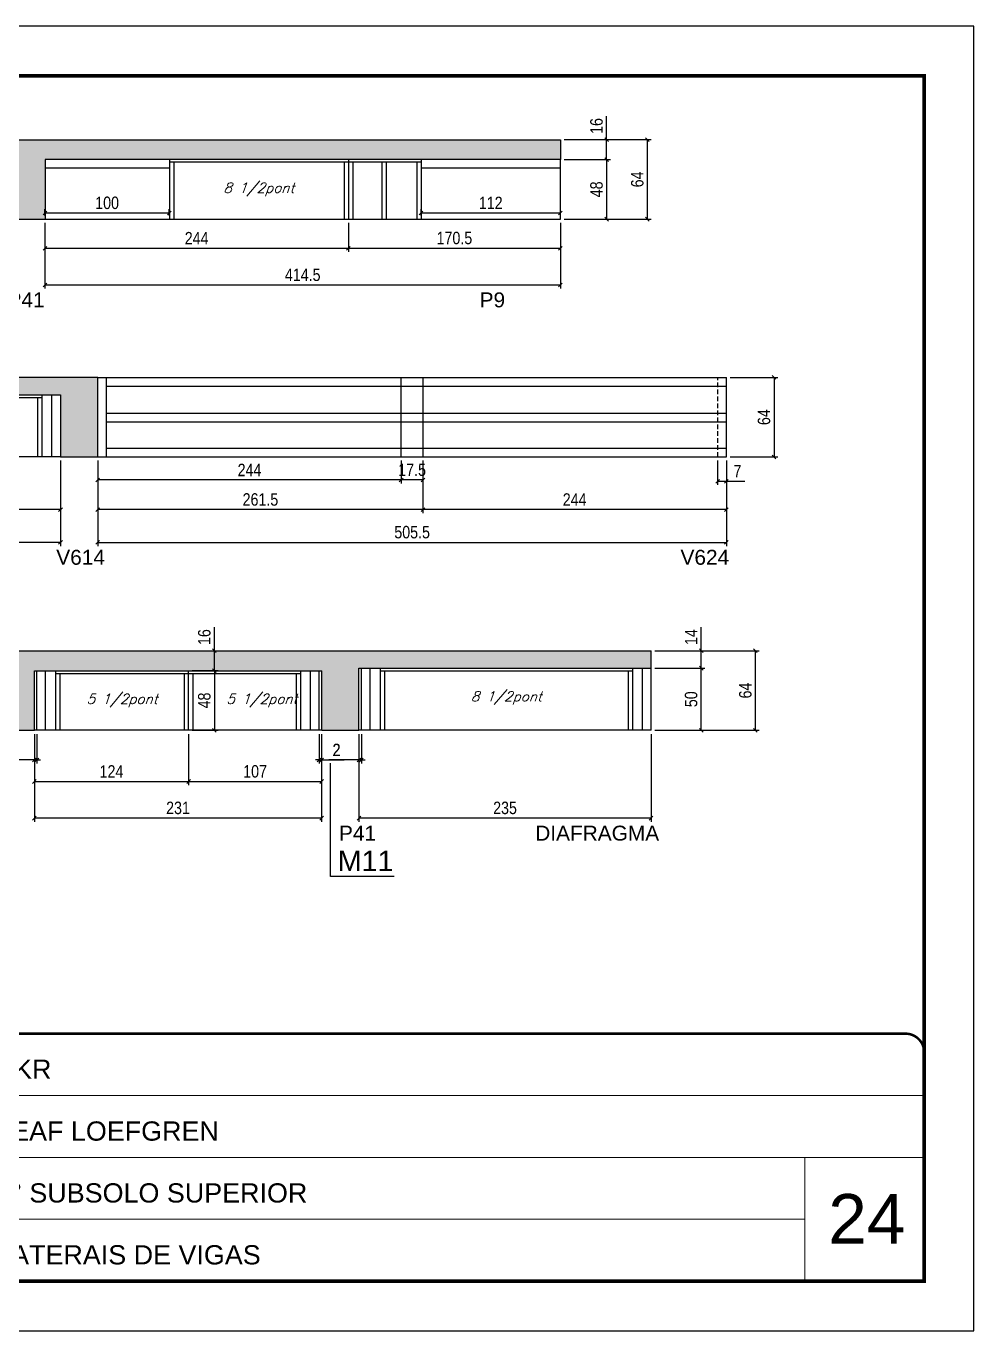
# Model space of a CAD drawing. Extents: x 3309 to 9590, y -2522 to 14608.
# Drawn here: x 8801 to 9563, y 7815 to 8865 of the extents above; entities that cross this region are included whole.
import ezdxf

# ---------------------------------------------------------------- set-up
doc = ezdxf.new("R2010")
doc.units = 0
for name, pattern in [('CONTINUO', [0]), ('DASHED', [0.75, 0.5, -0.25]), ('HIDDEN', [0.375, 0.25, -0.125])]:
    doc.linetypes.add(name, pattern=pattern)
for name, color, linetype in [('5', 5, 'Continuous'), ('COTA', 241, 'Continuous'), ('NOMENCLATURA', 7, 'Continuous'), ('Painéis', 200, 'Continuous'), ('SARR_2.2x7', 40, 'Continuous'), ('SARR_3.5x7', 81, 'Continuous'), ('texto', 7, 'Continuous')]:
    doc.layers.add(name, color=color, linetype=linetype)
for name, color, linetype, lineweight in [('CARIMBO', 255, 'Continuous', 9), ('Folhas', 255, 'Continuous', 9), ('SARRAFO DE PRESSAO', 251, 'DASHED', 9)]:
    doc.layers.add(name, color=color, linetype=linetype, lineweight=lineweight)
doc.layers.add('Laje_Perimetro', color=7, linetype='Continuous', plot=False)
doc.styles.add('ARIAL', font='arial.ttf')
doc.styles.add('COTA TECNICA', font='techl___.ttf', dxfattribs={"height": 10})
doc.styles.add('Romans', font='romans.shx')
doc.styles.get("Standard").update_dxf_attribs({"font": 'arial.ttf'})
doc.styles.add('Tecnologia', font='')
doc.styles.get('Tecnologia').set_extended_font_data('Forgotten Futurist')
doc.dimstyles.new('PAINEL', dxfattribs={"dimtxt": 10, "dimasz": 3, "dimexe": 3, "dimexo": 3, "dimgap": 3, "dimtad": 1, "dimdec": 1, "dimzin": 12, "dimdsep": 46, "dimtxsty": 'COTA TECNICA', "dimblk1": 'OBLIQUE', "dimblk2": 'OBLIQUE', "dimsah": 1, "dimcen": 0.9, "dimclrd": 4, "dimclre": 4, "dimclrt": 240, "dimadec": 1, "dimazin": 3, "dimtfac": 1, "dimtdec": 1, "dimtmove": 0, "dimatfit": 3, "dimfxl": 1, "dimtolj": 1, "dimtzin": 12, "dimarcsym": 0})

# ---------------------------------------------------------------- blocks, each defined once
blk = doc.blocks.new('9999999999')
at = {"color": 30, "linetype": 'CONTINUO'}
for p, q in [((98564.6, 34230.2), (98564.6, 34429.4)), ((98564.6, 34379.6), (99584, 34379.6)), ((98564.6, 34329.8), (99488, 34329.8)), ((99584, 34329.8), (99488, 34329.8)), ((99488, 34329.8), (99488, 34230.2)), ((98564.6, 34280), (99488, 34280))]:
    blk.add_line(p, q, dxfattribs=at)
at = {"color": 30, "linetype": 'CONTINUO', "const_width": 2}
blk.add_lwpolyline([(99584, 34230.2), (99584, 34414.4, 0.414214), (99569, 34429.4), (98229, 34429.4, 0.414214), (98214, 34414.4), (98214, 34245.2, 0.414214), (98229, 34230.2), (99584, 34230.2)], format="xyb", dxfattribs=at)
at = {"layer": 'Folhas'}
blk.add_lwpolyline([(98139, 34190.2), (99624, 34190.2), (99624, 35240.2), (98139, 35240.2)], close=True, dxfattribs=at)
at = {"layer": 'Folhas', "color": 30, "const_width": 3}
blk.add_lwpolyline([(98214, 34230.2), (99584, 34230.2), (99584, 35200.2), (98214, 35200.2)], close=True, dxfattribs=at)
at = {"color": 7, "linetype": 'Continuous', "ltscale": 5, "style": 'ARIAL'}
for s, height, p in [('SKR', 15.48, (98837.7, 34393.1)), ('LEAF LOEFGREN', 15.483, (98837.7, 34343.3)), ('1° SUBSOLO SUPERIOR', 15.483, (98837.7, 34293.5)), ('NOVA SISTEMAS CONSTRUTIVOS', 11.059, (98263.2, 34267.2)), ('LATERAIS DE VIGAS', 15.483, (98837.7, 34243.7))]:
    blk.add_text(s, height=height, dxfattribs=at).set_placement(p)
at = {"layer": 'Folhas', "color": 7, "style": 'Tecnologia', "width": 1.5}
for s, p in [('CLIENTE:', (98573.7, 34397.2)), ('OBRA:', (98573.7, 34347.3)), ('PAVIMENTO:', (98573.7, 34297.5)), ('PROJETO:', (98573.7, 34247.7))]:
    blk.add_text(s, height=14, dxfattribs=at).set_placement(p)
blk = doc.blocks.new('_Oblique')
at = {"color": 0, "linetype": 'ByBlock', "lineweight": -2}
blk.add_line((-0.5, -0.5), (0.5, 0.5), dxfattribs=at)
blk = doc.blocks.new('*D694')
at = {"layer": 'COTA', "color": 4, "lineweight": -2, "transparency": 16777216}
for p, q in [((8815.8, 8706.6), (8815.8, 8653.7)), ((9230.3, 8706.6), (9230.3, 8653.7)), ((8815.8, 8656.7), (9230.3, 8656.7))]:
    blk.add_line(p, q, dxfattribs=at)
at = {"layer": 'Defpoints', "color": 0, "transparency": 16777216}
for p in [(8815.8, 8709.6, 0), (9230.3, 8709.6, 0), (9230.3, 8656.7)]:
    blk.add_point(p, dxfattribs=at)
at = {"layer": 'COTA', "color": 4, "lineweight": -2, "transparency": 16777216, "xscale": 3, "yscale": 3, "zscale": 3, "rotation": 180}
blk.add_blockref('_Oblique', (8815.8, 8656.7), dxfattribs=at)
at = {"layer": 'COTA', "color": 4, "lineweight": -2, "transparency": 16777216, "xscale": 3, "yscale": 3, "zscale": 3}
blk.add_blockref('_Oblique', (9230.3, 8656.7), dxfattribs=at)
at = {"layer": 'COTA', "color": 240, "transparency": 16777216, "insert": (9023.1, 8664.8), "char_height": 10, "attachment_point": 5, "style": 'COTA TECNICA'}
blk.add_mtext('\\A1;414.5', dxfattribs=at)
blk = doc.blocks.new('*D691')
at = {"layer": 'COTA', "color": 4, "lineweight": -2, "transparency": 16777216}
for p, q in [((8815.8, 8706.6), (8815.8, 8683.2)), ((9059.8, 8706.6), (9059.8, 8683.2)), ((8815.8, 8686.2), (9059.8, 8686.2))]:
    blk.add_line(p, q, dxfattribs=at)
at = {"layer": 'Defpoints', "color": 0, "transparency": 16777216}
for p in [(8815.8, 8709.6), (9059.8, 8709.6), (9059.8, 8686.2)]:
    blk.add_point(p, dxfattribs=at)
at = {"layer": 'COTA', "color": 4, "lineweight": -2, "transparency": 16777216, "xscale": 3, "yscale": 3, "zscale": 3, "rotation": 180}
blk.add_blockref('_Oblique', (8815.8, 8686.2), dxfattribs=at)
at = {"layer": 'COTA', "color": 4, "lineweight": -2, "transparency": 16777216, "xscale": 3, "yscale": 3, "zscale": 3}
blk.add_blockref('_Oblique', (9059.8, 8686.2), dxfattribs=at)
at = {"layer": 'COTA', "color": 240, "transparency": 16777216, "insert": (8937.8, 8694.3), "char_height": 10, "attachment_point": 5, "style": 'COTA TECNICA'}
blk.add_mtext('\\A1;244', dxfattribs=at)
blk = doc.blocks.new('*D692')
at = {"layer": 'COTA', "color": 4, "lineweight": -2, "transparency": 16777216}
for p, q in [((9059.8, 8706.6), (9059.8, 8683.2)), ((9230.3, 8706.6), (9230.3, 8683.2)), ((9059.8, 8686.2), (9230.3, 8686.2))]:
    blk.add_line(p, q, dxfattribs=at)
at = {"layer": 'Defpoints', "color": 0, "transparency": 16777216}
for p in [(9059.8, 8709.6), (9230.3, 8709.6), (9230.3, 8686.2)]:
    blk.add_point(p, dxfattribs=at)
at = {"layer": 'COTA', "color": 4, "lineweight": -2, "transparency": 16777216, "xscale": 3, "yscale": 3, "zscale": 3, "rotation": 180}
blk.add_blockref('_Oblique', (9059.8, 8686.2), dxfattribs=at)
at = {"layer": 'COTA', "color": 4, "lineweight": -2, "transparency": 16777216, "xscale": 3, "yscale": 3, "zscale": 3}
blk.add_blockref('_Oblique', (9230.3, 8686.2), dxfattribs=at)
at = {"layer": 'COTA', "color": 240, "transparency": 16777216, "insert": (9145.1, 8694.4), "char_height": 10, "attachment_point": 5, "style": 'COTA TECNICA'}
blk.add_mtext('\\A1;170.5', dxfattribs=at)
blk = doc.blocks.new('*D698')
at = {"layer": 'COTA', "color": 4, "lineweight": -2, "transparency": 16777216}
for p, q in [((8815.8, 8712.6), (8815.8, 8717.6)), ((8915.8, 8712.6), (8915.8, 8717.6)), ((8815.8, 8714.6), (8915.8, 8714.6))]:
    blk.add_line(p, q, dxfattribs=at)
at = {"layer": 'Defpoints', "color": 0, "transparency": 16777216}
for p in [(8815.8, 8709.6), (8915.8, 8714.6), (8915.8, 8709.6)]:
    blk.add_point(p, dxfattribs=at)
at = {"layer": 'COTA', "color": 4, "lineweight": -2, "transparency": 16777216, "xscale": 3, "yscale": 3, "zscale": 3, "rotation": 180}
blk.add_blockref('_Oblique', (8815.8, 8714.6), dxfattribs=at)
at = {"layer": 'COTA', "color": 4, "lineweight": -2, "transparency": 16777216, "xscale": 3, "yscale": 3, "zscale": 3}
blk.add_blockref('_Oblique', (8915.8, 8714.6), dxfattribs=at)
at = {"layer": 'COTA', "color": 240, "transparency": 16777216, "insert": (8865.8, 8722.7), "char_height": 10, "attachment_point": 5, "style": 'COTA TECNICA'}
blk.add_mtext('\\A1;100', dxfattribs=at)
blk = doc.blocks.new('*D699')
at = {"layer": 'COTA', "color": 4, "lineweight": -2, "transparency": 16777216}
for p, q in [((9118.3, 8712.6), (9118.3, 8717.6)), ((9230.3, 8712.6), (9230.3, 8717.6)), ((9118.3, 8714.6), (9230.3, 8714.6))]:
    blk.add_line(p, q, dxfattribs=at)
at = {"layer": 'Defpoints', "color": 0, "transparency": 16777216}
for p in [(9118.3, 8709.6), (9230.3, 8714.6), (9230.3, 8709.6)]:
    blk.add_point(p, dxfattribs=at)
at = {"layer": 'COTA', "color": 4, "lineweight": -2, "transparency": 16777216, "xscale": 3, "yscale": 3, "zscale": 3, "rotation": 180}
blk.add_blockref('_Oblique', (9118.3, 8714.6), dxfattribs=at)
at = {"layer": 'COTA', "color": 4, "lineweight": -2, "transparency": 16777216, "xscale": 3, "yscale": 3, "zscale": 3}
blk.add_blockref('_Oblique', (9230.3, 8714.6), dxfattribs=at)
at = {"layer": 'COTA', "color": 240, "transparency": 16777216, "insert": (9174.3, 8722.7), "char_height": 10, "attachment_point": 5, "style": 'COTA TECNICA'}
blk.add_mtext('\\A1;112', dxfattribs=at)
blk = doc.blocks.new('*D700')
at = {"layer": 'COTA', "color": 4, "lineweight": -2, "transparency": 16777216}
for p, q in [((9233.3, 8757.6), (9270.5, 8757.6)), ((9267.5, 8757.6), (9267.5, 8709.6)), ((9233.3, 8709.6), (9270.5, 8709.6))]:
    blk.add_line(p, q, dxfattribs=at)
at = {"layer": 'Defpoints', "color": 0, "transparency": 16777216}
for p in [(9230.3, 8757.6), (9230.3, 8709.6), (9267.5, 8709.6)]:
    blk.add_point(p, dxfattribs=at)
at = {"layer": 'COTA', "color": 4, "lineweight": -2, "transparency": 16777216, "xscale": 3, "yscale": 3, "zscale": 3}
for p, rotation in [((9267.5, 8757.6), 90), ((9267.5, 8709.6), 270)]:
    blk.add_blockref('_Oblique', p, dxfattribs=dict(at, rotation=rotation))
at = {"layer": 'COTA', "color": 240, "transparency": 16777216, "insert": (9259.4, 8733.6), "char_height": 10, "attachment_point": 5, "rotation": 90, "style": 'COTA TECNICA'}
blk.add_mtext('\\A1;48', dxfattribs=at)
blk = doc.blocks.new('*D701')
at = {"layer": 'COTA', "color": 4, "lineweight": -2, "transparency": 16777216}
for p, q in [((9267.5, 8773.6), (9267.5, 8792.6)), ((9233.3, 8773.6), (9270.5, 8773.6)), ((9267.5, 8757.6), (9267.5, 8773.6)), ((9233.3, 8757.6), (9270.5, 8757.6))]:
    blk.add_line(p, q, dxfattribs=at)
at = {"layer": 'Defpoints', "color": 0, "transparency": 16777216}
for p in [(9230.3, 8773.6), (9267.5, 8773.6), (9230.3, 8757.6)]:
    blk.add_point(p, dxfattribs=at)
at = {"layer": 'COTA', "color": 4, "lineweight": -2, "transparency": 16777216, "xscale": 3, "yscale": 3, "zscale": 3}
for p, rotation in [((9267.5, 8773.6), 90), ((9267.5, 8757.6), 270)]:
    blk.add_blockref('_Oblique', p, dxfattribs=dict(at, rotation=rotation))
at = {"layer": 'COTA', "color": 240, "transparency": 16777216, "insert": (9259.4, 8784.6), "char_height": 10, "attachment_point": 5, "rotation": 90, "style": 'COTA TECNICA'}
blk.add_mtext('\\A1;16', dxfattribs=at)
blk = doc.blocks.new('*D702')
at = {"layer": 'COTA', "color": 4, "lineweight": -2, "transparency": 16777216}
for p, q in [((9233.3, 8773.6), (9303.3, 8773.6)), ((9300.3, 8709.6), (9300.3, 8773.6)), ((9233.3, 8709.6), (9303.3, 8709.6))]:
    blk.add_line(p, q, dxfattribs=at)
at = {"layer": 'Defpoints', "color": 0, "transparency": 16777216}
for p in [(9230.3, 8773.6), (9300.3, 8773.6), (9230.3, 8709.6)]:
    blk.add_point(p, dxfattribs=at)
at = {"layer": 'COTA', "color": 4, "lineweight": -2, "transparency": 16777216, "xscale": 3, "yscale": 3, "zscale": 3}
for p, rotation in [((9300.3, 8773.6), 90), ((9300.3, 8709.6), 270)]:
    blk.add_blockref('_Oblique', p, dxfattribs=dict(at, rotation=rotation))
at = {"layer": 'COTA', "color": 240, "transparency": 16777216, "insert": (9292.2, 8741.6), "char_height": 10, "attachment_point": 5, "rotation": 90, "style": 'COTA TECNICA'}
blk.add_mtext('\\A1;64', dxfattribs=at)
blk = doc.blocks.new('*D704')
at = {"layer": 'COTA', "color": 4, "lineweight": -2, "transparency": 16777216}
for p, q in [((8465.3, 8515.3), (8465.3, 8446.5)), ((8828.3, 8515.3), (8828.3, 8446.5)), ((8828.3, 8449.5), (8465.3, 8449.5))]:
    blk.add_line(p, q, dxfattribs=at)
at = {"layer": 'Defpoints', "color": 0, "transparency": 16777216}
for p in [(8465.3, 8518.3, 0), (8828.3, 8518.3, 0), (8465.3, 8449.5)]:
    blk.add_point(p, dxfattribs=at)
at = {"layer": 'COTA', "color": 4, "lineweight": -2, "transparency": 16777216, "xscale": 3, "yscale": 3, "zscale": 3, "rotation": 180}
blk.add_blockref('_Oblique', (8465.3, 8449.5), dxfattribs=at)
at = {"layer": 'COTA', "color": 4, "lineweight": -2, "transparency": 16777216, "xscale": 3, "yscale": 3, "zscale": 3}
blk.add_blockref('_Oblique', (8828.3, 8449.5), dxfattribs=at)
at = {"layer": 'COTA', "color": 240, "transparency": 16777216, "insert": (8646.8, 8457.8), "char_height": 10, "attachment_point": 5, "style": 'COTA TECNICA'}
blk.add_mtext('\\A1;363', dxfattribs=at)
blk = doc.blocks.new('*D705')
at = {"layer": 'COTA', "color": 4, "lineweight": -2, "transparency": 16777216}
for p, q in [((8709.3, 8515.3), (8709.3, 8472.9)), ((8828.3, 8515.3), (8828.3, 8472.9)), ((8828.3, 8475.9), (8709.3, 8475.9))]:
    blk.add_line(p, q, dxfattribs=at)
at = {"layer": 'Defpoints', "color": 0, "transparency": 16777216}
for p in [(8709.3, 8518.3), (8828.3, 8518.3), (8709.3, 8475.9)]:
    blk.add_point(p, dxfattribs=at)
at = {"layer": 'COTA', "color": 4, "lineweight": -2, "transparency": 16777216, "xscale": 3, "yscale": 3, "zscale": 3, "rotation": 180}
blk.add_blockref('_Oblique', (8709.3, 8475.9), dxfattribs=at)
at = {"layer": 'COTA', "color": 4, "lineweight": -2, "transparency": 16777216, "xscale": 3, "yscale": 3, "zscale": 3}
blk.add_blockref('_Oblique', (8828.3, 8475.9), dxfattribs=at)
at = {"layer": 'COTA', "color": 240, "transparency": 16777216, "insert": (8768.8, 8484), "char_height": 10, "attachment_point": 5, "style": 'COTA TECNICA'}
blk.add_mtext('\\A1;119', dxfattribs=at)
blk = doc.blocks.new('*D707')
at = {"layer": 'COTA', "color": 4, "linetype": 'ByBlock', "lineweight": -2, "transparency": 16777216}
for p, q in [((8858.3, 8515.3), (8858.3, 8446.5)), ((9363.8, 8515.3), (9363.8, 8446.5)), ((8858.3, 8449.5), (9363.8, 8449.5))]:
    blk.add_line(p, q, dxfattribs=at)
at = {"layer": 'Defpoints', "color": 0, "linetype": 'ByBlock', "transparency": 16777216}
for p in [(8858.3, 8518.3), (9363.8, 8518.3), (9363.8, 8449.5)]:
    blk.add_point(p, dxfattribs=at)
at = {"layer": 'COTA', "color": 4, "linetype": 'ByBlock', "lineweight": -2, "transparency": 16777216, "xscale": 3, "yscale": 3, "zscale": 3, "rotation": 180}
blk.add_blockref('_Oblique', (8858.3, 8449.5), dxfattribs=at)
at = {"layer": 'COTA', "color": 4, "linetype": 'ByBlock', "lineweight": -2, "transparency": 16777216, "xscale": 3, "yscale": 3, "zscale": 3}
blk.add_blockref('_Oblique', (9363.8, 8449.5), dxfattribs=at)
at = {"layer": 'COTA', "color": 240, "linetype": 'ByBlock', "transparency": 16777216, "insert": (9111.1, 8457.7), "char_height": 10, "attachment_point": 5, "style": 'COTA TECNICA'}
blk.add_mtext('\\A1;505.5', dxfattribs=at)
blk = doc.blocks.new('*D708')
at = {"layer": 'COTA', "color": 4, "lineweight": -2, "transparency": 16777216}
for p, q in [((9119.8, 8515.3), (9119.8, 8472.9)), ((9363.8, 8515.3), (9363.8, 8472.9)), ((9363.8, 8475.9), (9119.8, 8475.9))]:
    blk.add_line(p, q, dxfattribs=at)
at = {"layer": 'Defpoints', "color": 0, "transparency": 16777216}
for p in [(9119.8, 8518.3, 0), (9363.8, 8518.3, 0), (9119.8, 8475.9)]:
    blk.add_point(p, dxfattribs=at)
at = {"layer": 'COTA', "color": 4, "lineweight": -2, "transparency": 16777216, "xscale": 3, "yscale": 3, "zscale": 3, "rotation": 180}
blk.add_blockref('_Oblique', (9119.8, 8475.9), dxfattribs=at)
at = {"layer": 'COTA', "color": 4, "lineweight": -2, "transparency": 16777216, "xscale": 3, "yscale": 3, "zscale": 3}
blk.add_blockref('_Oblique', (9363.8, 8475.9), dxfattribs=at)
at = {"layer": 'COTA', "color": 240, "transparency": 16777216, "insert": (9241.8, 8484), "char_height": 10, "attachment_point": 5, "style": 'COTA TECNICA'}
blk.add_mtext('\\A1;244', dxfattribs=at)
blk = doc.blocks.new('*D709')
at = {"layer": 'COTA', "color": 4, "lineweight": -2, "transparency": 16777216}
for p, q in [((8858.3, 8515.3), (8858.3, 8472.9)), ((9119.8, 8515.3), (9119.8, 8472.9)), ((9119.8, 8475.9), (8858.3, 8475.9))]:
    blk.add_line(p, q, dxfattribs=at)
at = {"layer": 'Defpoints', "color": 0, "transparency": 16777216}
for p in [(8858.3, 8518.3, 0), (9119.8, 8518.3, 0), (8858.3, 8475.9)]:
    blk.add_point(p, dxfattribs=at)
at = {"layer": 'COTA', "color": 4, "lineweight": -2, "transparency": 16777216, "xscale": 3, "yscale": 3, "zscale": 3, "rotation": 180}
blk.add_blockref('_Oblique', (8858.3, 8475.9), dxfattribs=at)
at = {"layer": 'COTA', "color": 4, "lineweight": -2, "transparency": 16777216, "xscale": 3, "yscale": 3, "zscale": 3}
blk.add_blockref('_Oblique', (9119.8, 8475.9), dxfattribs=at)
at = {"layer": 'COTA', "color": 240, "transparency": 16777216, "insert": (8989.1, 8484), "char_height": 10, "attachment_point": 5, "style": 'COTA TECNICA'}
blk.add_mtext('\\A1;261.5', dxfattribs=at)
blk = doc.blocks.new('*D710')
at = {"layer": 'COTA', "color": 4, "lineweight": -2, "transparency": 16777216}
for p, q in [((9356.8, 8515.3), (9356.8, 8495.7)), ((9363.8, 8515.3), (9363.8, 8495.7)), ((9356.8, 8498.7), (9363.8, 8498.7)), ((9363.8, 8498.7), (9378.6, 8498.7))]:
    blk.add_line(p, q, dxfattribs=at)
at = {"layer": 'Defpoints', "color": 0, "transparency": 16777216}
for p in [(9356.8, 8518.3, 0), (9363.8, 8518.3, 0), (9363.8, 8498.7)]:
    blk.add_point(p, dxfattribs=at)
at = {"layer": 'COTA', "color": 4, "lineweight": -2, "transparency": 16777216, "xscale": 3, "yscale": 3, "zscale": 3, "rotation": 180}
blk.add_blockref('_Oblique', (9356.8, 8498.7), dxfattribs=at)
at = {"layer": 'COTA', "color": 4, "lineweight": -2, "transparency": 16777216, "xscale": 3, "yscale": 3, "zscale": 3}
blk.add_blockref('_Oblique', (9363.8, 8498.7), dxfattribs=at)
at = {"layer": 'COTA', "color": 240, "transparency": 16777216, "insert": (9372.7, 8506.8), "char_height": 10, "attachment_point": 5, "style": 'COTA TECNICA'}
blk.add_mtext('\\A1;7', dxfattribs=at)
blk = doc.blocks.new('*D711')
at = {"layer": 'COTA', "color": 4, "lineweight": -2, "transparency": 16777216}
for p, q in [((9102.3, 8515.3), (9102.3, 8496.8)), ((9119.8, 8515.3), (9119.8, 8496.8)), ((9119.8, 8499.8), (9102.3, 8499.8))]:
    blk.add_line(p, q, dxfattribs=at)
at = {"layer": 'Defpoints', "color": 0, "transparency": 16777216}
for p in [(9102.3, 8518.3, 0), (9119.8, 8518.3, 0), (9102.3, 8499.8)]:
    blk.add_point(p, dxfattribs=at)
at = {"layer": 'COTA', "color": 4, "lineweight": -2, "transparency": 16777216, "xscale": 3, "yscale": 3, "zscale": 3, "rotation": 180}
blk.add_blockref('_Oblique', (9102.3, 8499.8), dxfattribs=at)
at = {"layer": 'COTA', "color": 4, "lineweight": -2, "transparency": 16777216, "xscale": 3, "yscale": 3, "zscale": 3}
blk.add_blockref('_Oblique', (9119.8, 8499.8), dxfattribs=at)
at = {"layer": 'COTA', "color": 240, "transparency": 16777216, "insert": (9111.1, 8507.9), "char_height": 10, "attachment_point": 5, "style": 'COTA TECNICA'}
blk.add_mtext('\\A1;17.5', dxfattribs=at)
blk = doc.blocks.new('*D712')
at = {"layer": 'COTA', "color": 4, "lineweight": -2, "transparency": 16777216}
for p, q in [((8858.3, 8515.3), (8858.3, 8496.8)), ((9102.3, 8515.3), (9102.3, 8496.8)), ((9102.3, 8499.8), (8858.3, 8499.8))]:
    blk.add_line(p, q, dxfattribs=at)
at = {"layer": 'Defpoints', "color": 0, "transparency": 16777216}
for p in [(8858.3, 8518.3, 0), (9102.3, 8518.3, 0), (8858.3, 8499.8)]:
    blk.add_point(p, dxfattribs=at)
at = {"layer": 'COTA', "color": 4, "lineweight": -2, "transparency": 16777216, "xscale": 3, "yscale": 3, "zscale": 3, "rotation": 180}
blk.add_blockref('_Oblique', (8858.3, 8499.8), dxfattribs=at)
at = {"layer": 'COTA', "color": 4, "lineweight": -2, "transparency": 16777216, "xscale": 3, "yscale": 3, "zscale": 3}
blk.add_blockref('_Oblique', (9102.3, 8499.8), dxfattribs=at)
at = {"layer": 'COTA', "color": 240, "transparency": 16777216, "insert": (8980.3, 8507.8), "char_height": 10, "attachment_point": 5, "style": 'COTA TECNICA'}
blk.add_mtext('\\A1;244', dxfattribs=at)
blk = doc.blocks.new('*D715')
at = {"layer": 'COTA', "color": 4, "lineweight": -2, "transparency": 16777216}
for p, q in [((9366.8, 8582.3), (9405.2, 8582.3)), ((9402.2, 8582.3), (9402.2, 8518.3)), ((9366.8, 8518.3), (9405.2, 8518.3))]:
    blk.add_line(p, q, dxfattribs=at)
at = {"layer": 'Defpoints', "color": 0, "transparency": 16777216}
for p in [(9363.8, 8582.3), (9363.8, 8518.3), (9402.2, 8518.3)]:
    blk.add_point(p, dxfattribs=at)
at = {"layer": 'COTA', "color": 4, "lineweight": -2, "transparency": 16777216, "xscale": 3, "yscale": 3, "zscale": 3}
for p, rotation in [((9402.2, 8582.3), 90), ((9402.2, 8518.3), 270)]:
    blk.add_blockref('_Oblique', p, dxfattribs=dict(at, rotation=rotation))
at = {"layer": 'COTA', "color": 240, "transparency": 16777216, "insert": (9394.1, 8550.3), "char_height": 10, "attachment_point": 5, "rotation": 90, "style": 'COTA TECNICA'}
blk.add_mtext('\\A1;64', dxfattribs=at)
blk = doc.blocks.new('*D720')
at = {"layer": 'COTA', "color": 4, "lineweight": -2, "transparency": 16777216}
for p, q in [((8807.3, 8295.3), (8807.3, 8224.6)), ((9038.3, 8295.3), (9038.3, 8224.6)), ((9038.3, 8227.6), (8807.3, 8227.6))]:
    blk.add_line(p, q, dxfattribs=at)
at = {"layer": 'Defpoints', "color": 0, "transparency": 16777216}
for p in [(8807.3, 8298.3), (9038.3, 8298.3), (8807.3, 8227.6)]:
    blk.add_point(p, dxfattribs=at)
at = {"layer": 'COTA', "color": 4, "lineweight": -2, "transparency": 16777216, "xscale": 3, "yscale": 3, "zscale": 3, "rotation": 180}
blk.add_blockref('_Oblique', (8807.3, 8227.6), dxfattribs=at)
at = {"layer": 'COTA', "color": 4, "lineweight": -2, "transparency": 16777216, "xscale": 3, "yscale": 3, "zscale": 3}
blk.add_blockref('_Oblique', (9038.3, 8227.6), dxfattribs=at)
at = {"layer": 'COTA', "color": 240, "transparency": 16777216, "insert": (8922.8, 8235.8), "char_height": 10, "attachment_point": 5, "style": 'COTA TECNICA'}
blk.add_mtext('\\A1;231', dxfattribs=at)
blk = doc.blocks.new('*D721')
at = {"layer": 'COTA', "color": 4, "lineweight": -2, "transparency": 16777216}
for p, q in [((8807.3, 8295.3), (8807.3, 8271.5)), ((8809.3, 8295.3), (8809.3, 8271.5)), ((8807.3, 8274.5), (8783.2, 8274.5)), ((8809.3, 8274.5), (8807.3, 8274.5)), ((8809.3, 8274.5), (8812.3, 8274.5))]:
    blk.add_line(p, q, dxfattribs=at)
at = {"layer": 'Defpoints', "color": 0, "transparency": 16777216}
for p in [(8807.3, 8298.3), (8809.3, 8298.3), (8807.3, 8274.5)]:
    blk.add_point(p, dxfattribs=at)
at = {"layer": 'COTA', "color": 4, "lineweight": -2, "transparency": 16777216, "xscale": 3, "yscale": 3, "zscale": 3}
blk.add_blockref('_Oblique', (8807.3, 8274.5), dxfattribs=at)
at = {"layer": 'COTA', "color": 4, "lineweight": -2, "transparency": 16777216, "xscale": 3, "yscale": 3, "zscale": 3, "rotation": 180}
blk.add_blockref('_Oblique', (8809.3, 8274.5), dxfattribs=at)
at = {"layer": 'COTA', "color": 240, "transparency": 16777216, "insert": (8789.2, 8282.5), "char_height": 10, "attachment_point": 5, "style": 'COTA TECNICA'}
blk.add_mtext('\\A1;2', dxfattribs=at)
blk = doc.blocks.new('*D722')
at = {"layer": 'COTA', "color": 4, "lineweight": -2, "transparency": 16777216}
for p, q in [((8807.3, 8295.3), (8807.3, 8254.1)), ((8931.3, 8295.3), (8931.3, 8254.1)), ((8807.3, 8257.1), (8931.3, 8257.1))]:
    blk.add_line(p, q, dxfattribs=at)
at = {"layer": 'Defpoints', "color": 0, "transparency": 16777216}
for p in [(8807.3, 8298.3), (8931.3, 8298.3), (8931.3, 8257.1)]:
    blk.add_point(p, dxfattribs=at)
at = {"layer": 'COTA', "color": 4, "lineweight": -2, "transparency": 16777216, "xscale": 3, "yscale": 3, "zscale": 3, "rotation": 180}
blk.add_blockref('_Oblique', (8807.3, 8257.1), dxfattribs=at)
at = {"layer": 'COTA', "color": 4, "lineweight": -2, "transparency": 16777216, "xscale": 3, "yscale": 3, "zscale": 3}
blk.add_blockref('_Oblique', (8931.3, 8257.1), dxfattribs=at)
at = {"layer": 'COTA', "color": 240, "transparency": 16777216, "insert": (8869.3, 8265.2), "char_height": 10, "attachment_point": 5, "style": 'COTA TECNICA'}
blk.add_mtext('\\A1;124', dxfattribs=at)
blk = doc.blocks.new('*D723')
at = {"layer": 'COTA', "color": 4, "lineweight": -2, "transparency": 16777216}
for p, q in [((8931.3, 8295.3), (8931.3, 8254.1)), ((9038.3, 8295.3), (9038.3, 8254.1)), ((8931.3, 8257.1), (9038.3, 8257.1))]:
    blk.add_line(p, q, dxfattribs=at)
at = {"layer": 'Defpoints', "color": 0, "transparency": 16777216}
for p in [(8931.3, 8298.3), (9038.3, 8298.3), (9038.3, 8257.1)]:
    blk.add_point(p, dxfattribs=at)
at = {"layer": 'COTA', "color": 4, "lineweight": -2, "transparency": 16777216, "xscale": 3, "yscale": 3, "zscale": 3, "rotation": 180}
blk.add_blockref('_Oblique', (8931.3, 8257.1), dxfattribs=at)
at = {"layer": 'COTA', "color": 4, "lineweight": -2, "transparency": 16777216, "xscale": 3, "yscale": 3, "zscale": 3}
blk.add_blockref('_Oblique', (9038.3, 8257.1), dxfattribs=at)
at = {"layer": 'COTA', "color": 240, "transparency": 16777216, "insert": (8984.8, 8265.2), "char_height": 10, "attachment_point": 5, "style": 'COTA TECNICA'}
blk.add_mtext('\\A1;107', dxfattribs=at)
blk = doc.blocks.new('*D724')
at = {"layer": 'COTA', "color": 4, "lineweight": -2, "transparency": 16777216}
for p, q in [((9068.3, 8295.3), (9068.3, 8224.6)), ((9303.3, 8295.3), (9303.3, 8224.6)), ((9303.3, 8227.6), (9068.3, 8227.6))]:
    blk.add_line(p, q, dxfattribs=at)
at = {"layer": 'Defpoints', "color": 0, "transparency": 16777216}
for p in [(9068.3, 8298.3), (9303.3, 8298.3), (9068.3, 8227.6)]:
    blk.add_point(p, dxfattribs=at)
at = {"layer": 'COTA', "color": 4, "lineweight": -2, "transparency": 16777216, "xscale": 3, "yscale": 3, "zscale": 3, "rotation": 180}
blk.add_blockref('_Oblique', (9068.3, 8227.6), dxfattribs=at)
at = {"layer": 'COTA', "color": 4, "lineweight": -2, "transparency": 16777216, "xscale": 3, "yscale": 3, "zscale": 3}
blk.add_blockref('_Oblique', (9303.3, 8227.6), dxfattribs=at)
at = {"layer": 'COTA', "color": 240, "transparency": 16777216, "insert": (9185.8, 8235.8), "char_height": 10, "attachment_point": 5, "style": 'COTA TECNICA'}
blk.add_mtext('\\A1;235', dxfattribs=at)
blk = doc.blocks.new('*D725')
at = {"layer": 'COTA', "color": 4, "lineweight": -2, "transparency": 16777216}
for p, q in [((9036.3, 8295.3), (9036.3, 8271.5)), ((9038.3, 8295.3), (9038.3, 8271.5)), ((9036.3, 8274.5), (9033.3, 8274.5)), ((9036.3, 8274.5), (9038.3, 8274.5)), ((9038.3, 8274.5), (9056.5, 8274.5))]:
    blk.add_line(p, q, dxfattribs=at)
at = {"layer": 'Defpoints', "color": 0, "transparency": 16777216}
for p in [(9036.3, 8298.3), (9038.3, 8298.3), (9038.3, 8274.5)]:
    blk.add_point(p, dxfattribs=at)
at = {"layer": 'COTA', "color": 4, "lineweight": -2, "transparency": 16777216, "xscale": 3, "yscale": 3, "zscale": 3}
blk.add_blockref('_Oblique', (9036.3, 8274.5), dxfattribs=at)
at = {"layer": 'COTA', "color": 4, "lineweight": -2, "transparency": 16777216, "xscale": 3, "yscale": 3, "zscale": 3, "rotation": 180}
blk.add_blockref('_Oblique', (9038.3, 8274.5), dxfattribs=at)
at = {"layer": 'COTA', "color": 240, "transparency": 16777216, "insert": (9050.4, 8282.5), "char_height": 10, "attachment_point": 5, "style": 'COTA TECNICA'}
blk.add_mtext('\\A1;2', dxfattribs=at)
blk = doc.blocks.new('*D726')
at = {"layer": 'COTA', "color": 4, "lineweight": -2, "transparency": 16777216}
for p, q in [((9068.3, 8295.3), (9068.3, 8271.5)), ((9070.3, 8295.3), (9070.3, 8271.5)), ((9068.3, 8274.5), (9044.2, 8274.5)), ((9070.3, 8274.5), (9068.3, 8274.5)), ((9070.3, 8274.5), (9073.3, 8274.5))]:
    blk.add_line(p, q, dxfattribs=at)
at = {"layer": 'Defpoints', "color": 0, "transparency": 16777216}
for p in [(9068.3, 8298.3), (9070.3, 8298.3), (9068.3, 8274.5)]:
    blk.add_point(p, dxfattribs=at)
at = {"layer": 'COTA', "color": 4, "lineweight": -2, "transparency": 16777216, "xscale": 3, "yscale": 3, "zscale": 3}
blk.add_blockref('_Oblique', (9068.3, 8274.5), dxfattribs=at)
at = {"layer": 'COTA', "color": 4, "lineweight": -2, "transparency": 16777216, "xscale": 3, "yscale": 3, "zscale": 3, "rotation": 180}
blk.add_blockref('_Oblique', (9070.3, 8274.5), dxfattribs=at)
at = {"layer": 'COTA', "color": 240, "transparency": 16777216, "insert": (9050.2, 8282.5), "char_height": 10, "attachment_point": 5, "style": 'COTA TECNICA'}
blk.add_mtext('\\A1;2', dxfattribs=at)
blk = doc.blocks.new('*D727')
at = {"layer": 'COTA', "color": 4, "lineweight": -2, "transparency": 16777216}
for p, q in [((9306.3, 8348.3), (9346.6, 8348.3)), ((9343.6, 8298.3), (9343.6, 8348.3)), ((9306.3, 8298.3), (9346.6, 8298.3))]:
    blk.add_line(p, q, dxfattribs=at)
at = {"layer": 'Defpoints', "color": 0, "transparency": 16777216}
for p in [(9303.3, 8348.3), (9343.6, 8348.3), (9303.3, 8298.3)]:
    blk.add_point(p, dxfattribs=at)
at = {"layer": 'COTA', "color": 4, "lineweight": -2, "transparency": 16777216, "xscale": 3, "yscale": 3, "zscale": 3}
for p, rotation in [((9343.6, 8348.3), 90), ((9343.6, 8298.3), 270)]:
    blk.add_blockref('_Oblique', p, dxfattribs=dict(at, rotation=rotation))
at = {"layer": 'COTA', "color": 240, "transparency": 16777216, "insert": (9335.5, 8323.3), "char_height": 10, "attachment_point": 5, "rotation": 90, "style": 'COTA TECNICA'}
blk.add_mtext('\\A1;50', dxfattribs=at)
blk = doc.blocks.new('*D728')
at = {"layer": 'COTA', "color": 4, "lineweight": -2, "transparency": 16777216}
for p, q in [((9343.6, 8362.3), (9343.6, 8381.4)), ((9306.3, 8362.3), (9346.6, 8362.3)), ((9343.6, 8348.3), (9343.6, 8362.3)), ((9306.3, 8348.3), (9346.6, 8348.3))]:
    blk.add_line(p, q, dxfattribs=at)
at = {"layer": 'Defpoints', "color": 0, "transparency": 16777216}
for p in [(9303.3, 8362.3), (9343.6, 8362.3), (9303.3, 8348.3)]:
    blk.add_point(p, dxfattribs=at)
at = {"layer": 'COTA', "color": 4, "lineweight": -2, "transparency": 16777216, "xscale": 3, "yscale": 3, "zscale": 3}
for p, rotation in [((9343.6, 8362.3), 90), ((9343.6, 8348.3), 270)]:
    blk.add_blockref('_Oblique', p, dxfattribs=dict(at, rotation=rotation))
at = {"layer": 'COTA', "color": 240, "transparency": 16777216, "insert": (9335.5, 8373.3), "char_height": 10, "attachment_point": 5, "rotation": 90, "style": 'COTA TECNICA'}
blk.add_mtext('\\A1;14', dxfattribs=at)
blk = doc.blocks.new('*D729')
at = {"layer": 'COTA', "color": 4, "lineweight": -2, "transparency": 16777216}
for p, q in [((9306.3, 8362.3), (9390.2, 8362.3)), ((9387.2, 8298.3), (9387.2, 8362.3)), ((9306.3, 8298.3), (9390.2, 8298.3))]:
    blk.add_line(p, q, dxfattribs=at)
at = {"layer": 'Defpoints', "color": 0, "transparency": 16777216}
for p in [(9303.3, 8362.3), (9387.2, 8362.3), (9303.3, 8298.3)]:
    blk.add_point(p, dxfattribs=at)
at = {"layer": 'COTA', "color": 4, "lineweight": -2, "transparency": 16777216, "xscale": 3, "yscale": 3, "zscale": 3}
for p, rotation in [((9387.2, 8362.3), 90), ((9387.2, 8298.3), 270)]:
    blk.add_blockref('_Oblique', p, dxfattribs=dict(at, rotation=rotation))
at = {"layer": 'COTA', "color": 240, "transparency": 16777216, "insert": (9379.1, 8330.3), "char_height": 10, "attachment_point": 5, "rotation": 90, "style": 'COTA TECNICA'}
blk.add_mtext('\\A1;64', dxfattribs=at)
blk = doc.blocks.new('*D732')
at = {"layer": 'COTA', "color": 4, "lineweight": -2, "transparency": 16777216}
for p, q in [((8934.3, 8346.3), (8955.1, 8346.3)), ((8952.1, 8346.3), (8952.1, 8298.3)), ((8934.3, 8298.3), (8955.1, 8298.3))]:
    blk.add_line(p, q, dxfattribs=at)
at = {"layer": 'Defpoints', "color": 0, "transparency": 16777216}
for p in [(8931.3, 8346.3), (8931.3, 8298.3), (8952.1, 8298.3)]:
    blk.add_point(p, dxfattribs=at)
at = {"layer": 'COTA', "color": 4, "lineweight": -2, "transparency": 16777216, "xscale": 3, "yscale": 3, "zscale": 3}
for p, rotation in [((8952.1, 8346.3), 90), ((8952.1, 8298.3), 270)]:
    blk.add_blockref('_Oblique', p, dxfattribs=dict(at, rotation=rotation))
at = {"layer": 'COTA', "color": 240, "transparency": 16777216, "insert": (8944, 8322.3), "char_height": 10, "attachment_point": 5, "rotation": 90, "style": 'COTA TECNICA'}
blk.add_mtext('\\A1;48', dxfattribs=at)
blk = doc.blocks.new('*D733')
at = {"layer": 'COTA', "color": 4, "lineweight": -2, "transparency": 16777216}
for p, q in [((8952.1, 8362.3), (8952.1, 8381.3)), ((8934.3, 8362.3), (8955.1, 8362.3)), ((8952.1, 8346.3), (8952.1, 8362.3)), ((8934.3, 8346.3), (8955.1, 8346.3))]:
    blk.add_line(p, q, dxfattribs=at)
at = {"layer": 'Defpoints', "color": 0, "transparency": 16777216}
for p in [(8931.3, 8362.3), (8952.1, 8362.3), (8931.3, 8346.3)]:
    blk.add_point(p, dxfattribs=at)
at = {"layer": 'COTA', "color": 4, "lineweight": -2, "transparency": 16777216, "xscale": 3, "yscale": 3, "zscale": 3}
for p, rotation in [((8952.1, 8362.3), 90), ((8952.1, 8346.3), 270)]:
    blk.add_blockref('_Oblique', p, dxfattribs=dict(at, rotation=rotation))
at = {"layer": 'COTA', "color": 240, "transparency": 16777216, "insert": (8944, 8373.3), "char_height": 10, "attachment_point": 5, "rotation": 90, "style": 'COTA TECNICA'}
blk.add_mtext('\\A1;16', dxfattribs=at)

msp = doc.modelspace()

# ---------------------------------------------------------------- hatches: boundary and pattern name
at = {"layer": 'COTA'}
h = msp.add_hatch(dxfattribs=at)
h.set_pattern_fill('AR-CONC', color=256, scale=0.03)
h.paths.add_polyline_path([(8785.85, 8709.59), (8815.85, 8709.59), (8815.85, 8757.59), (9230.35, 8757.59), (9230.35, 8773.59), (8465.35, 8773.59), (8465.35, 8759.59), (8785.85, 8759.59)])
h = msp.add_hatch(dxfattribs=at)
h.set_pattern_fill('AR-CONC', color=256, scale=0.03)
h.paths.add_polyline_path([(8858.35, 8582.26), (8465.35, 8582.26), (8465.35, 8568.26), (8828.35, 8568.26), (8828.35, 8518.26), (8858.35, 8518.26)])
h = msp.add_hatch(dxfattribs=at)
h.set_pattern_fill('AR-CONC', color=256, scale=0.03)
h.paths.add_polyline_path([(8807.35, 8346.28), (9038.35, 8346.28), (9038.35, 8298.28), (9068.35, 8298.28), (9068.35, 8348.28), (9303.35, 8348.28), (9303.35, 8362.28), (8465.35, 8362.28), (8465.35, 8346.28), (8777.35, 8346.28), (8777.35, 8298.28), (8807.35, 8298.28)])

# ---------------------------------------------------------------- linework, layer by layer
for p, q in [((8465.35, 8773.59), (9230.35, 8773.59)), ((9230.35, 8773.59), (9230.35, 8757.59)), ((8785.85, 8709.59), (8815.85, 8709.59)), ((8858.35, 8582.26), (8465.35, 8582.26)), ((8828.35, 8518.26), (8858.35, 8518.26)), ((8465.35, 8362.28), (9303.35, 8362.28)), ((9303.35, 8348.28), (9303.35, 8362.28)), ((8777.35, 8298.28), (8807.35, 8298.28)), ((9038.35, 8298.28), (9068.35, 8298.28))]:
    msp.add_line(p, q, dxfattribs=at)
at = {"layer": 'Laje_Perimetro'}
msp.add_lwpolyline([(9562.87, 8864.98), (8077.87, 8864.98), (8077.87, 7814.98), (9562.87, 7814.98)], close=True, dxfattribs=at)
at = {"layer": 'NOMENCLATURA', "linetype": 'Continuous'}
for p, q in [((9045.49, 8180.76), (9045.49, 8271.98)), ((9096.64, 8180.76), (9045.49, 8180.76))]:
    msp.add_line(p, q, dxfattribs=at)
at = {"layer": 'Painéis', "linetype": 'ByBlock'}
for p, q in [((9230.35, 8757.59), (8815.85, 8757.59)), ((8815.85, 8757.59), (8815.85, 8709.59)), ((9059.85, 8757.59), (9059.85, 8709.59)), ((9230.35, 8709.59), (9230.35, 8757.59)), ((8815.85, 8709.59), (9230.35, 8709.59)), ((8858.35, 8582.26), (9363.85, 8582.26)), ((8858.35, 8518.26), (8858.35, 8582.26)), ((9102.35, 8518.26), (9102.35, 8582.26)), ((9119.85, 8518.26), (9119.85, 8582.26)), ((9363.85, 8518.26), (9363.85, 8582.26)), ((8465.35, 8568.26), (8828.35, 8568.26)), ((8828.35, 8568.26), (8828.35, 8518.26)), ((8828.35, 8518.26), (8465.35, 8518.26)), ((8858.35, 8518.26), (9363.85, 8518.26)), ((9068.35, 8298.28), (9068.35, 8348.28)), ((9068.35, 8348.28), (9303.35, 8348.28)), ((9070.35, 8298.28), (9070.35, 8348.28)), ((9303.35, 8298.28), (9303.35, 8348.28)), ((8807.35, 8298.28), (8807.35, 8346.28)), ((8807.35, 8346.28), (9038.35, 8346.28)), ((8809.35, 8298.28), (8809.35, 8346.28)), ((8931.35, 8298.28), (8931.35, 8346.28)), ((9036.35, 8298.28), (9036.35, 8346.28)), ((9038.35, 8298.28), (9038.35, 8346.28)), ((9038.35, 8298.28), (8807.35, 8298.28)), ((9303.35, 8298.28), (9068.35, 8298.28))]:
    msp.add_line(p, q, dxfattribs=at)
at = {"layer": 'SARR_2.2x7', "linetype": 'Continuous'}
for p, q in [((8915.85, 8750.59), (8815.85, 8750.59)), ((9059.85, 8755.39), (8915.85, 8755.39)), ((9118.35, 8755.39), (9059.85, 8755.39)), ((9230.35, 8750.59), (9118.35, 8750.59)), ((8865.35, 8518.26), (8865.35, 8582.26)), ((8821.35, 8518.26), (8821.35, 8568.26)), ((8865.35, 8575.26), (9363.85, 8575.26)), ((8709.35, 8566.06), (8813.35, 8566.06)), ((8865.35, 8553.53), (9363.85, 8553.53)), ((8865.35, 8546.53), (9363.85, 8546.53)), ((8865.35, 8525.26), (9363.85, 8525.26)), ((9077.35, 8298.28), (9077.35, 8348.28)), ((9296.35, 8298.28), (9296.35, 8348.28)), ((8816.35, 8298.28), (8816.35, 8346.28)), ((8824.35, 8344.08), (8931.35, 8344.08)), ((8931.35, 8344.08), (9021.35, 8344.08)), ((9029.35, 8298.28), (9029.35, 8346.28)), ((9085.35, 8346.08), (9288.35, 8346.08))]:
    msp.add_line(p, q, dxfattribs=at)
at = {"layer": 'SARR_2.2x7', "linetype": 'HIDDEN', "ltscale": 15}
msp.add_line((9356.85, 8518.26), (9356.85, 8582.26), dxfattribs=at)
at = {"layer": 'SARR_3.5x7'}
for p, q in [((8915.85, 8757.59), (8915.85, 8709.59)), ((9118.35, 8757.59), (9118.35, 8709.59)), ((8919.35, 8755.39), (8919.35, 8709.59)), ((9056.35, 8755.39), (9056.35, 8709.59)), ((9063.35, 8755.39), (9063.35, 8709.59)), ((9086.64, 8755.39), (9086.64, 8709.59)), ((9090.14, 8755.39), (9090.14, 8709.59)), ((9114.85, 8755.39), (9114.85, 8709.59)), ((8813.35, 8568.26), (8813.35, 8518.26)), ((8809.85, 8566.06), (8809.85, 8518.26)), ((9085.35, 8348.28), (9085.35, 8298.28)), ((9288.35, 8348.28), (9288.35, 8298.28)), ((8824.35, 8346.28), (8824.35, 8298.28)), ((8827.85, 8344.08), (8827.85, 8298.28)), ((8927.85, 8344.08), (8927.85, 8298.28)), ((8934.85, 8344.08), (8934.85, 8298.28)), ((9017.85, 8344.08), (9017.85, 8298.28)), ((9021.35, 8346.28), (9021.35, 8298.28)), ((9088.85, 8346.08), (9088.85, 8298.28)), ((9284.85, 8346.08), (9284.85, 8298.28))]:
    msp.add_line(p, q, dxfattribs=at)

# ---------------------------------------------------------------- block references
at = {"layer": 'SARRAFO DE PRESSAO', "color": 6, "linetype": 'ByBlock'}
msp.add_blockref('9999999999', (-90061.11, -26375.22), dxfattribs=at)

# ---------------------------------------------------------------- texts
at = {"layer": '5', "linetype": 'Continuous'}
for s, p in [('P41', (8785.71, 8638.68)), ('P9', (9165.38, 8638.68)), ('V614', (8824.91, 8431.53)), ('V624', (9326.92, 8431.53)), ('P41', (9052.28, 8209.54, 0)), ('DIAFRAGMA', (9210.1, 8209.54))]:
    msp.add_text(s, height=12, rotation=0.00004, dxfattribs=at).set_placement(p)
at = {"layer": 'CARIMBO', "style": 'ARIAL'}
msp.add_text('24', height=40, dxfattribs=at).set_placement((9445.73, 7885.13))
at = {"layer": 'NOMENCLATURA', "linetype": 'Continuous'}
msp.add_text('M11', height=16.5, dxfattribs=at).set_placement((9051.26, 8184.96))
at = {"layer": 'texto', "color": 2, "char_height": 8, "attachment_point": 5, "style": 'Romans'}
for s, insert in [('{\\Q19;\\C256;8 1/2pont}', (8987.85, 8733.59)), ('{\\Q19;\\C256;5 1/2pont}', (8877.85, 8322.28)), ('{\\Q19;\\C256;5 1/2pont}', (8990.28, 8322.28)), ('{\\Q19;\\C256;8 1/2pont}', (9186.85, 8324.28))]:
    msp.add_mtext(s, dxfattribs=dict(at, insert=insert))

# ---------------------------------------------------------------- dimensions: what is measured, and where the dimension line sits
at = {"layer": 'COTA'}
for base, p1, p2, angle, picture, middle in [((9267.54, 8773.59), (9230.35, 8757.59), (9230.35, 8773.59), 90, '*D701', (9259.43, 8784.6)), ((9300.3, 8773.59), (9230.35, 8709.59), (9230.35, 8773.59), 90, '*D702', (9292.2, 8741.59)), ((9267.54, 8709.59), (9230.35, 8757.59), (9230.35, 8709.59), 90, '*D700', (9259.44, 8733.59)), ((9402.23, 8518.26), (9363.85, 8582.26), (9363.85, 8518.26), 90, '*D715', (9394.12, 8550.26)), ((8465.35, 8449.54, 0), (8828.35, 8518.26), (8465.35, 8518.26), 180, '*D704', (8646.85, 8457.76, 0)), ((8709.35, 8475.88), (8828.35, 8518.26), (8709.35, 8518.26), 180, '*D705', (8768.85, 8483.97)), ((9119.85, 8475.88, 0), (9363.85, 8518.26), (9119.85, 8518.26), 180, '*D708', (9241.85, 8483.96, 0)), ((9363.85, 8498.73, 0), (9356.85, 8518.26), (9363.85, 8518.26), 180, '*D710', (9372.71, 8506.8, 0)), ((8952.1, 8362.28), (8931.35, 8346.28), (8931.35, 8362.28), 90, '*D733', (8944, 8373.29)), ((9343.61, 8362.28), (9303.35, 8348.28), (9303.35, 8362.28), 90, '*D728', (9335.54, 8373.34)), ((9387.18, 8362.28), (9303.35, 8298.28), (9303.35, 8362.28), 90, '*D729', (9379.08, 8330.28)), ((8952.1, 8298.28), (8931.35, 8346.28), (8931.35, 8298.28), 90, '*D732', (8944.01, 8322.28)), ((9343.61, 8348.28), (9303.35, 8298.28), (9303.35, 8348.28), 90, '*D727', (9335.5, 8323.28))]:
    dim = msp.add_linear_dim(base=base, p1=p1, p2=p2, angle=angle, dimstyle='PAINEL', dxfattribs=at)
    dim.commit()
    dim.dimension.update_dxf_attribs({"geometry": picture, "text_midpoint": middle})
for base, p1, p2, picture, middle in [((8915.85, 8714.61), (8815.85, 8709.59), (8915.85, 8709.59), '*D698', (8865.85, 8722.71)), ((9230.35, 8714.61), (9118.35, 8709.59), (9230.35, 8709.59), '*D699', (9174.35, 8722.67)), ((9230.35, 8656.69, 0), (8815.85, 8709.59), (9230.35, 8709.59), '*D694', (9023.1, 8664.8, 0)), ((9059.85, 8686.25), (8815.85, 8709.59), (9059.85, 8709.59), '*D691', (8937.85, 8694.32)), ((8807.35, 8227.55), (9038.35, 8298.28), (8807.35, 8298.28), '*D720', (8922.85, 8235.77)), ((8931.35, 8257.1), (8807.35, 8298.28), (8931.35, 8298.28), '*D722', (8869.35, 8265.18)), ((9038.35, 8274.5), (9036.35, 8298.28), (9038.35, 8298.28), '*D725', (9050.4, 8282.5)), ((9068.35, 8227.55), (9303.35, 8298.28), (9068.35, 8298.28), '*D724', (9185.85, 8235.77))]:
    dim = msp.add_linear_dim(base=base, p1=p1, p2=p2, dimstyle='PAINEL', dxfattribs=at)
    dim.commit()
    dim.dimension.update_dxf_attribs({"geometry": picture, "text_midpoint": middle})
for base, p1, p2, picture, middle in [((9230.35, 8686.25), (9059.85, 8709.59), (9230.35, 8709.59), '*D692', (9145.1, 8694.36)), ((9038.35, 8257.1), (8931.35, 8298.28), (9038.35, 8298.28), '*D723', (8984.85, 8265.21))]:
    dim = msp.add_linear_dim(base=base, p1=p1, p2=p2, dimstyle='PAINEL', override={"dimtmove": 1}, dxfattribs=at)
    dim.commit()
    dim.dimension.update_dxf_attribs({"geometry": picture, "text_midpoint": middle})
at = {"layer": 'COTA', "linetype": 'ByBlock'}
dim = msp.add_linear_dim(base=(9363.85, 8449.54), p1=(8858.35, 8518.26), p2=(9363.85, 8518.26), dimstyle='PAINEL', dxfattribs=at)
dim.commit()
dim.dimension.update_dxf_attribs({"geometry": '*D707', "text_midpoint": (9111.1, 8457.65)})
at = {"layer": 'COTA'}
for base, p1, picture, middle in [((8858.35, 8475.88, 0), (9119.85, 8518.26), '*D709', (8989.1, 8483.99, 0)), ((8858.35, 8499.77, 0), (9102.35, 8518.26), '*D712', (8980.35, 8507.84, 0))]:
    dim = msp.add_linear_dim(base=base, p1=p1, p2=(8858.35, 8518.26), angle=180, dimstyle='PAINEL', override={"dimtmove": 1}, dxfattribs=at)
    dim.commit()
    dim.dimension.update_dxf_attribs({"geometry": picture, "text_midpoint": middle})
dim = msp.add_linear_dim(base=(9102.35, 8499.77, 0), p1=(9119.85, 8518.26), p2=(9102.35, 8518.26), angle=180, dimstyle='PAINEL', dxfattribs=at)
dim.commit()
dim.dimension.update_dxf_attribs({"geometry": '*D711', "text_midpoint": (9111.1, 8499.77, 0), "dimtype": 160})
for base, p1, p2, picture, middle in [((8807.35, 8274.5), (8809.35, 8298.28), (8807.35, 8298.28), '*D721', (8789.24, 8274.5)), ((9068.35, 8274.5), (9070.35, 8298.28), (9068.35, 8298.28), '*D726', (9050.24, 8274.5))]:
    dim = msp.add_linear_dim(base=base, p1=p1, p2=p2, dimstyle='PAINEL', dxfattribs=at)
    dim.commit()
    dim.dimension.update_dxf_attribs({"geometry": picture, "text_midpoint": middle, "dimtype": 160})

doc.saveas('drawing.dxf')
